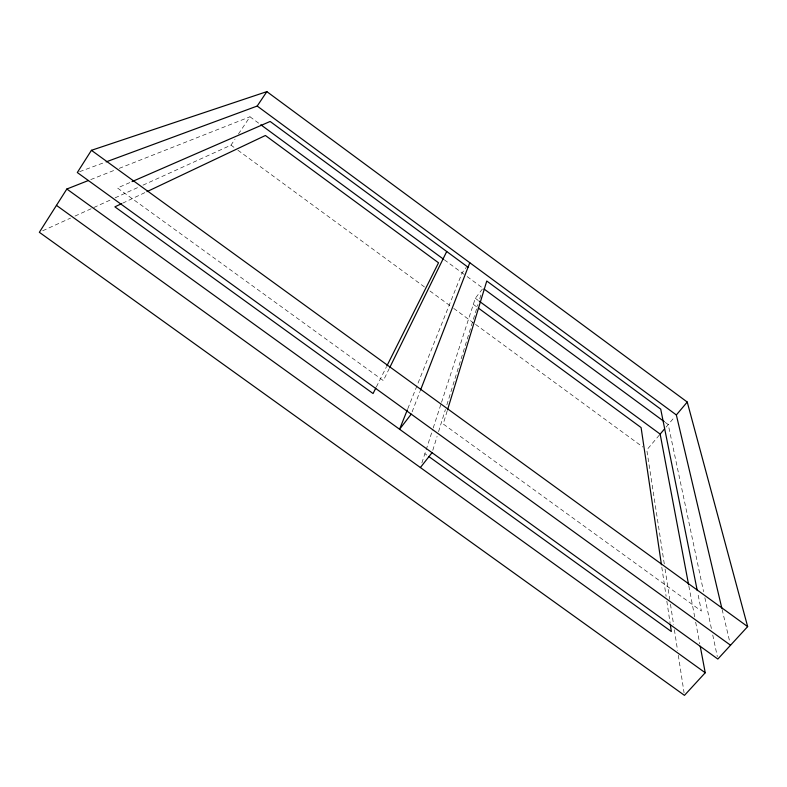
<?xml version="1.0" encoding="UTF-8"?>
<svg xmlns="http://www.w3.org/2000/svg" width="787" height="787" viewBox="0 0 787 787"><rect width="100%" height="100%" fill="white"/><g stroke="black" fill="none" stroke-linecap="round" stroke-linejoin="round"><path stroke-width="0.59" stroke-dasharray="3.94 2.95" d="M447.134 411.099L443.209 423.986L701.384 611.046L697.754 593.014M432.761 450.361L437.1 436.372M438.546 431.699L445.412 409.545M446.859 404.872L477.935 304.569M479.736 298.745L481.182 294.072M421.881 462.923L432.83 429.19M433.204 428.02L441.163 403.524M441.537 402.364L475.309 298.293L482.992 288.249L465.914 275.676M412.103 411.876L420.032 391.375M407.794 408.709L462.117 272.882L466.298 267.344M389.299 368.483L383.348 380.613L117.46 187.975L130.927 182.102M376.363 386.948L386.269 367.175M142.968 185.171L230.985 145.142L235.057 139.063M238.451 134.006L249.991 116.791L259.858 124.051M659.368 435.044L646.796 449.928L664.317 564.141M666.028 427.164L674.872 416.697M122.644 203.174L145.88 192.156M42.695 230.778L70.545 218.107M75.001 216.081L110.652 199.868M115.109 197.842L138.512 187.198M90.731 179.593L114.617 170.179M119.171 168.379L249.991 116.791M79.615 171.674L104.986 162.299M424.882 453.686L426.869 455.122M475.309 298.293L478.28 300.477M473.341 304.382L477.286 307.284M230.985 145.142L233.955 147.317M237.91 150.219L425.029 287.373M429.977 291.003L452.751 307.697M453.735 308.415L474.531 323.664M475.515 324.382L642.831 447.026M444.35 259.808L464.96 274.978M665.281 422.383L668.232 424.557L703.588 591.706M722.122 609.423L729.982 642.831M704.867 597.717L711.733 630.19M712.747 634.991L717.331 656.643M688.841 585.981L694.764 617.313M695.669 622.133L699.771 643.835M665.064 569.001L669.727 599.379M670.475 604.239L673.642 624.888M674.39 629.748L677.558 650.406M678.305 655.266L684.09 692.934M661.798 567.181L666.117 596.32M666.845 601.179L670.081 623.029"/><path stroke-width="1.18" d="M447.498 409.929L486.76 281.018L660.716 409.142L697.272 590.614M420.474 390.234L469.79 262.72M407.341 409.85L399.58 429.259L411.227 414.149M389.84 367.372L446.711 251.515M375.812 388.05L373.068 393.539L114.892 206.843L121.532 203.695M386.81 366.073L438.516 262.789L265.396 135.492L146.982 191.635M88.459 180.489L66.846 189.018L39.35 232.303L684.464 695.364L705.231 672.757L700.223 646.245M66.846 189.018L717.842 659.044L747.65 626.609L687.248 402.049L266.852 91.636L91.42 150.317L77.313 172.53L730.543 645.222M106.137 161.876L257.192 106.048L266.852 91.636M420.386 467.547L432.043 452.692M688.615 584.771L660.155 434.109L664.562 428.895M721.836 608.233L676.348 414.946L687.248 402.049M132.049 181.61L270.138 121.464L468.049 267.226M428.856 456.549L671.341 631.528L670.258 624.248M56.457 205.368L705.231 672.757M91.42 150.317L747.65 626.609M479.263 301.195L660.155 434.109M478.27 308.002L641.09 427.557L661.444 564.751M257.192 106.048L676.348 414.946M260.841 124.779L443.366 259.09M483.975 288.967L664.287 421.655"/></g></svg>
